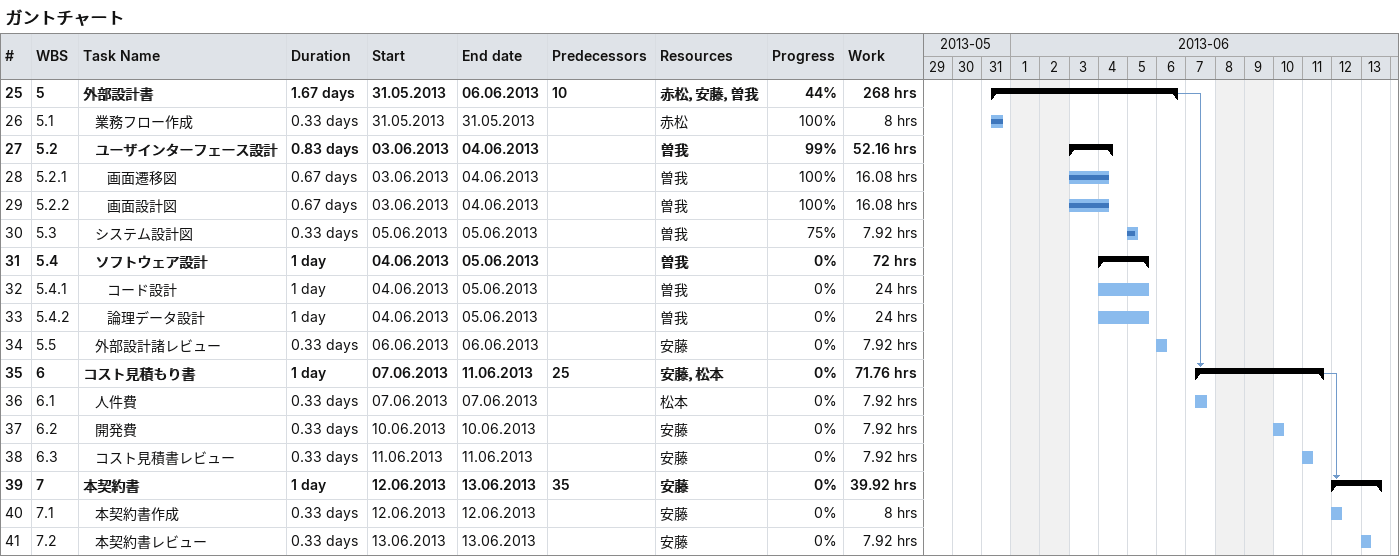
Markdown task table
ガントチャート

| ID | WBS | Task | Duration | Start | Finish | Predecessors | Resources | % complete | Work (h) |
|---|---|---|---|---|---|---|---|---|---|
| 25 | 5 | **外部設計書** | 1.67d | 2013-05-31 | 2013-06-06 | 10 | 赤松, 安藤, 曽我 | 44 | 268 |
| 26 | 5.1 | 業務フロー作成 | 0.33d | 2013-05-31 | 2013-05-31 |  | 赤松 | 100 | 8 |
| 27 | 5.2 | **ユーザインターフェース設計** | 0.83d | 2013-06-03 | 2013-06-04 |  | 曽我 | 99 | 52.16 |
| 28 | 5.2.1 | 画面遷移図 | 0.67d | 2013-06-03 | 2013-06-04 |  | 曽我 | 100 | 16.08 |
| 29 | 5.2.2 | 画面設計図 | 0.67d | 2013-06-03 | 2013-06-04 |  | 曽我 | 100 | 16.08 |
| 30 | 5.3 | システム設計図 | 0.33d | 2013-06-05 | 2013-06-05 |  | 曽我 | 75 | 7.92 |
| 31 | 5.4 | **ソフトウェア設計** | 1d | 2013-06-04 | 2013-06-05 |  | 曽我 | 0 | 72 |
| 32 | 5.4.1 | コード設計 | 1d | 2013-06-04 | 2013-06-05 |  | 曽我 | 0 | 24 |
| 33 | 5.4.2 | 論理データ設計 | 1d | 2013-06-04 | 2013-06-05 |  | 曽我 | 0 | 24 |
| 34 | 5.5 | 外部設計諸レビュー | 0.33d | 2013-06-06 | 2013-06-06 |  | 安藤 | 0 | 7.92 |
| 35 | 6 | **コスト見積もり書** | 1d | 2013-06-07 | 2013-06-11 | 25 | 安藤, 松本 | 0 | 71.76 |
| 36 | 6.1 | 人件費 | 0.33d | 2013-06-07 | 2013-06-07 |  | 松本 | 0 | 7.92 |
| 37 | 6.2 | 開発費 | 0.33d | 2013-06-10 | 2013-06-10 |  | 安藤 | 0 | 7.92 |
| 38 | 6.3 | コスト見積書レビュー | 0.33d | 2013-06-11 | 2013-06-11 |  | 安藤 | 0 | 7.92 |
| 39 | 7 | **本契約書** | 1d | 2013-06-12 | 2013-06-13 | 35 | 安藤 | 0 | 39.92 |
| 40 | 7.1 | 本契約書作成 | 0.33d | 2013-06-12 | 2013-06-12 |  | 安藤 | 0 | 8 |
| 41 | 7.2 | 本契約書レビュー | 0.33d | 2013-06-13 | 2013-06-13 |  | 安藤 | 0 | 7.92 |
